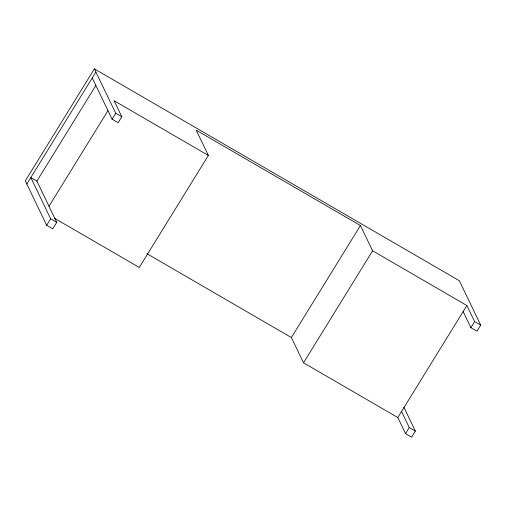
<?xml version="1.0" encoding="UTF-8"?>
<svg xmlns="http://www.w3.org/2000/svg" width="506" height="506" viewBox="0 0 506 506"><rect width="100%" height="100%" fill="white"/><g stroke="black" fill="none" stroke-linecap="round" stroke-linejoin="round"><path stroke-width="0.76" d="M463.148 311.57L470.884 327.648L476.968 331.177L480.7 325.124L459.328 280.716L94.369 68.854L25.3 180.876L46.672 225.284L52.751 228.813L56.748 222.336L36.9 181.097L30.815 177.562L50.663 218.807L56.748 222.336M26.824 184.039L95.887 72.016M36.9 181.097L95.849 85.482M49.006 206.258L107.955 110.65M46.672 225.284L50.663 218.807M54.578 218.288L139.295 267.465L208.364 155.443L114.084 100.713L121.819 116.791L118.17 122.711L112.085 119.182L115.741 113.255L94.369 68.854M403.902 407.267L415.363 431.093L411.631 437.146L405.553 433.617L397.811 417.539L303.53 362.808L291.374 337.54L360.436 225.518L196.208 130.181L208.364 155.443M303.53 362.808L372.599 250.78L360.436 225.518M397.811 417.539L466.88 305.516L372.599 250.78M405.553 433.617L409.284 427.564L401.543 411.486M470.884 327.648L474.615 321.595L466.88 305.516M115.741 113.255L121.819 116.791M474.615 321.595L480.7 325.124M146.898 253.677L291.374 337.54M409.284 427.564L415.363 431.093M92.237 77.943L112.085 119.182"/></g></svg>
